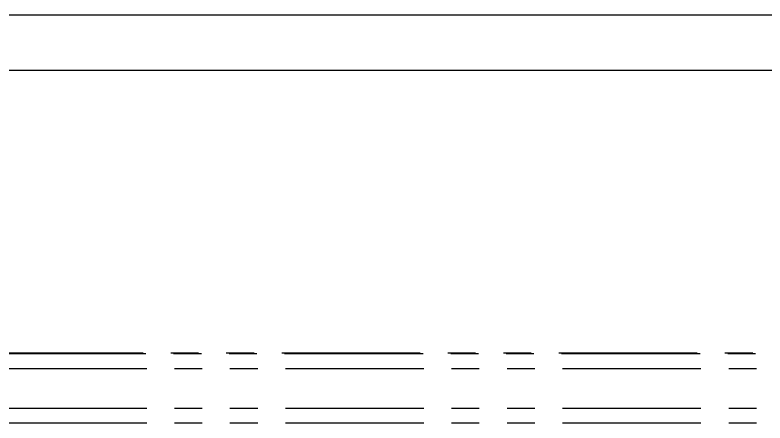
# Model space of a CAD drawing. Header units: millimetres. Extents: x 0 to 25200, y -693 to 17820.
# Drawn here: x 12539 to 16600, y 15614 to 17820 of the extents above; entities that cross this region are included whole.
import ezdxf

# ---------------------------------------------------------------- set-up
doc = ezdxf.new("R2010")
doc.units = ezdxf.units.MM
doc.header["$LTSCALE"] = 600
doc.linetypes.add('F', pattern=[0.75, 0.5, -0.25])
doc.linetypes.add('K', pattern=[2.5, 1.25, -0.25, 0.25, -0.25, 0.25, -0.25])
for name, color, linetype in [('01', 7, 'Continuous'), ('02', 1, 'Continuous'), ('04', 2, 'F'), ('07', 6, 'K')]:
    doc.layers.add(name, color=color, linetype=linetype)

# ---------------------------------------------------------------- blocks, each defined once
blk = doc.blocks.new('SJSW')
at = {"layer": '07', "color": 6, "linetype": 'K'}
for p, q in [((36804, 36933.9), (41432.2, 36933.9)), ((36819, 36928.9), (41407.2, 36928.9)), ((36824, 36848.9), (41407.2, 36848.9)), ((36824, 36633.9), (41407.2, 36633.9)), ((36824, 36553.9), (41407.2, 36553.9))]:
    blk.add_line(p, q, dxfattribs=at)
blk = doc.blocks.new('HS223')
at = {"layer": '01'}
blk.add_blockref('SJSW', (5875.2, 2925.1), dxfattribs=at)
blk = doc.blocks.new('*U968')
at = {"layer": '01'}
blk.add_lwpolyline([(415, 292), (25, 292)], dxfattribs=at)
at = {"layer": '02'}
blk.add_lwpolyline([(420, 297), (0, 297)], dxfattribs=at)

msp = doc.modelspace()

# ---------------------------------------------------------------- block references
at = {"layer": '04', "ltscale": 1.2}
msp.add_blockref('HS223', (-30196.262, -23865.486), dxfattribs=at)
at = {"layer": '07', "xscale": 60, "yscale": 60, "zscale": 60}
msp.add_blockref('*U968', (0, 0), dxfattribs=at)

doc.saveas('drawing.dxf')
